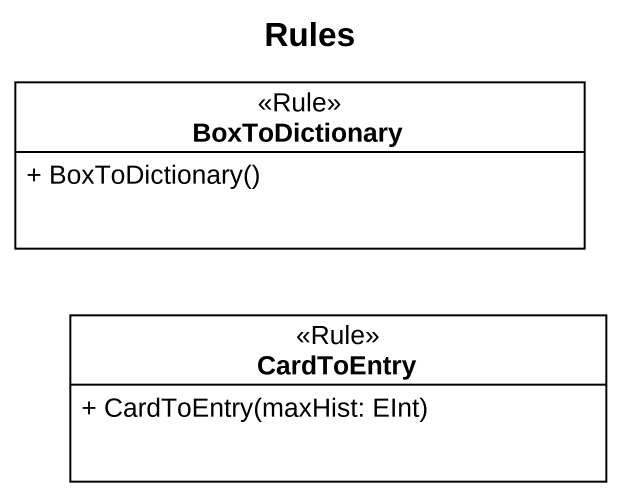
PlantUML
@startuml
title Rules
hide circle
hide empty members
skinparam classAttributeIconSize 0
class BoxToDictionary <<Rule>> {
  + BoxToDictionary()
}
class CardToEntry <<Rule>> {
  + CardToEntry(maxHist: EInt)
}
@enduml
